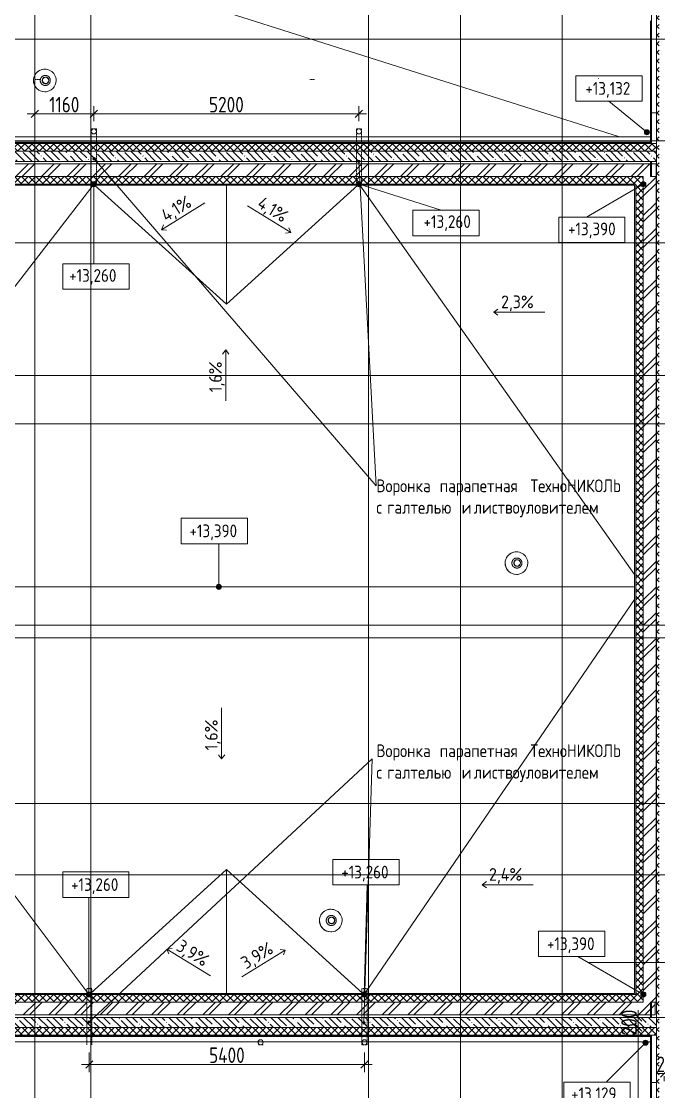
# Model space of a CAD drawing. Header units: millimetres. Extents: x -68946 to 690821, y -552984 to 293768.
# Drawn here: x 147555 to 160057, y -517112 to -496109 of the extents above; entities that cross this region are included whole.
import ezdxf

# ---------------------------------------------------------------- set-up
doc = ezdxf.new("R2010")
doc.units = ezdxf.units.MM
doc.linetypes.add('200_ШТРИХ_ш1п0_6_', pattern=[8, 5, -3])
doc.linetypes.add('ADSK_Линия сетки', pattern=[2500, 2000, -250, 0, -250])
doc.layers.get('Defpoints').update_dxf_attribs({"color": 250})
for name, color, linetype, lineweight in [('Аннотация', 250, 'Continuous', 20), ('Крыша', 7, 'Continuous', 5), ('Линии', 7, 'Continuous', 5), ('Марки', 7, 'Continuous', 9), ('Оборудование', 7, 'Continuous', 9), ('Ограждение', 7, 'Continuous', 5), ('Оси', 250, 'Continuous', 9), ('Отметки', 7, 'Continuous', 9), ('Перекрытие', 7, 'Continuous', 9), ('Размеры', 7, 'Continuous', 9), ('Стены внутренние', 7, 'Continuous', 9), ('Стены наружные', 7, 'Continuous', 9), ('Стены отделка', 7, 'Continuous', 13), ('Стены перегородки', 7, 'Continuous', 13), ('Стены штриховка', 250, 'Continuous', 9)]:
    doc.layers.add(name, color=color, linetype=linetype, lineweight=lineweight)
doc.styles.add('GOST Common_1', font='', dxfattribs={"width": 0.9, "height": 250})
doc.styles.add('GOST Common_2', font='', dxfattribs={"width": 0.8, "height": 350})
doc.styles.add('ISOCPEUR_1', font='isocpeur.ttf', dxfattribs={"width": 0.9, "height": 250})
doc.styles.add('А3', font='ГОСТ тип А.ttf')
doc.styles.get('GOST Common_1').set_extended_font_data('GOST Common')
doc.styles.get('GOST Common_2').set_extended_font_data('GOST Common')
doc.dimstyles.new('ADSK_Основной_2_мм_1', dxfattribs={"dimscale": 304.8, "dimtxt": 201.142999, "dimasz": 0.463911, "dimexe": 0.492126, "dimexo": 0.492126, "dimgap": 0.098425, "dimtad": 1, "dimdec": 0, "dimdsep": 46, "dimtxsty": 'GOST Common_2', "dimblk1": 'OBLIQUE', "dimblk2": 'OBLIQUE', "dimsah": 1, "dimcen": 0.09, "dimdle": 0.492126, "dimazin": 0, "dimtfac": 1, "dimtdec": 4, "dimtix": 1, "dimtmove": 0, "dimatfit": 3, "dimfxl": 1, "dimtvp": 1, "dimtolj": 1, "dimtzin": 0, "dimlwd": 9, "dimlwe": 9, "dimarcsym": 2})
pattern_1 = [(45, (23667.23, -543980.64), (-70.71068, 70.71068), []), (135, (23667.23, -543980.64), (-70.71068, -70.71068), [])]
pattern_2 = [(135, (23667.23, -543980.64), (-142.56192, -142.56192), []), (135, (23809.8, -543980.64), (-142.56192, -142.56192), [252.016, -50.403, 3.353, -47.05])]
pattern_3 = [(45, (23667.23, -543980.64), (-251.4472, 251.4472), []), (45, (23667.23, -543599.64), (-251.4472, 251.4472), [])]

# ---------------------------------------------------------------- blocks, each defined once
blk = doc.blocks.new('TN_Аэратор кровельный ТехноНИКОЛЬ - Аэратор кровельный ТехноНИКОЛЬ 160х460мм-36023644-АР3_Кладочный план кровли _17_930 С2-3')
at = {"layer": 'Оборудование'}
for p, q in [((74130, 40915), (74130, 40915)), ((74175, 40763), (74175, 40763)), ((74200, 40636), (74200, 40636)), ((74216, 40478), (74217, 40478))]:
    blk.add_line(p, q, dxfattribs=at)
at = {"layer": 'Оборудование', "flags": 128}
for points in [[(74281, 40698), (74281, 40702), (74281, 40706), (74281, 40710), (74280, 40714), (74279, 40718), (74279, 40722), (74278, 40726), (74276, 40729), (74275, 40733), (74274, 40737), (74272, 40740), (74270, 40744), (74268, 40747), (74266, 40751), (74264, 40754), (74262, 40757), (74259, 40760), (74257, 40764), (74254, 40766), (74251, 40769), (74249, 40772), (74246, 40775), (74242, 40777), (74239, 40779), (74236, 40781), (74233, 40784), (74229, 40785), (74226, 40787), (74222, 40789), (74218, 40790), (74215, 40792), (74211, 40793), (74207, 40794), (74203, 40795), (74199, 40796), (74196, 40796), (74192, 40797), (74188, 40797), (74184, 40797), (74180, 40797), (74176, 40797), (74172, 40797), (74168, 40796), (74164, 40795), (74160, 40795), (74156, 40794), (74153, 40792), (74149, 40791), (74145, 40790), (74142, 40788), (74138, 40786), (74135, 40785), (74131, 40783), (74128, 40781), (74125, 40778), (74121, 40776), (74118, 40773), (74115, 40771), (74113, 40768), (74110, 40765), (74107, 40762), (74105, 40759), (74102, 40756), (74100, 40753), (74098, 40749), (74096, 40746), (74094, 40742), (74093, 40739), (74091, 40735), (74090, 40732), (74088, 40728), (74087, 40724), (74086, 40720), (74086, 40716), (74085, 40712), (74084, 40708), (74084, 40705), (74084, 40701), (74084, 40698)], [(74084, 40698), (74084, 40695), (74084, 40691), (74085, 40687), (74085, 40683), (74086, 40679), (74087, 40675), (74088, 40671), (74089, 40667), (74090, 40664), (74092, 40660), (74093, 40656), (74095, 40653), (74097, 40649), (74099, 40646), (74101, 40643), (74104, 40640), (74106, 40636), (74108, 40633), (74111, 40630), (74114, 40628), (74117, 40625), (74120, 40622), (74123, 40620), (74126, 40618), (74129, 40615), (74133, 40613), (74136, 40611), (74140, 40610), (74143, 40608), (74147, 40606), (74151, 40605), (74154, 40604), (74158, 40603), (74162, 40602), (74166, 40601), (74170, 40601), (74174, 40600), (74178, 40600), (74182, 40600), (74186, 40600), (74189, 40600), (74193, 40600), (74197, 40601), (74201, 40601), (74205, 40602), (74209, 40603), (74213, 40604), (74216, 40606), (74220, 40607), (74224, 40609), (74227, 40610), (74231, 40612), (74234, 40614), (74238, 40616), (74241, 40619), (74244, 40621), (74247, 40624), (74250, 40626), (74253, 40629), (74255, 40632), (74258, 40635), (74261, 40638), (74263, 40641), (74265, 40644), (74267, 40648), (74269, 40651), (74271, 40654), (74273, 40658), (74274, 40662), (74276, 40665), (74277, 40669), (74278, 40673), (74279, 40677), (74280, 40681), (74280, 40684), (74281, 40688), (74281, 40692), (74281, 40696), (74281, 40698)]]:
    blk.add_lwpolyline(points, dxfattribs=at)
at = {"layer": 'Оборудование'}
for centre, major_axis, start_param, end_param in [((74173, 40697), (-43, 218), 4.516907, 7.6585), ((74173, 40697), (-43, 218), 0.253317, 1.375315), ((74187, 40699), (-12.6, 63.8), 6.087704, 7.6585), ((74188, 40699), (-12.6, 63.8), 4.516907, 7.6585), ((74173, 40697), (-43, 218), 6.087704, 6.312103), ((74188, 40699), (-12, 60.8), 4.516907, 7.6585), ((74187, 40699), (-12, 60.8), 4.516907, 5.933399), ((74173, 40697), (-43, 218), 1.375315, 4.516907), ((74173, 40697), (-43, 218), 1.375315, 2.721712), ((74187, 40699), (-12.6, 63.8), 1.375315, 3.33881), ((74188, 40699), (-12.6, 63.8), 1.375315, 4.516907), ((74188, 40699), (-12, 60.8), 1.375315, 4.516907), ((74187, 40699), (-12, 60.8), 3.172849, 4.516907), ((74173, 40697), (-43, 218), 2.946111, 3.170511)]:
    blk.add_ellipse(centre, major_axis=major_axis, ratio=0.999485, start_param=start_param, end_param=end_param, dxfattribs=at)
blk = doc.blocks.new('Ограждение - Ограждение-38231326-АР3_Кладочный план кровли _17_930 С2-3')
at = {"layer": 'Ограждение'}
for p, q in [((114228, 10403), (114228, 27197)), ((114328, 27097), (114328, 10503)), ((114328, 10503), (114228, 10403)), ((114328, 10503), (136230, 10503)), ((136230, 10403), (114228, 10403))]:
    blk.add_line(p, q, dxfattribs=at)
blk = doc.blocks.new('TN_Аэратор кровельный ТехноНИКОЛЬ - Аэратор кровельный ТехноНИКОЛЬ 160х460мм-V71-АР3_Кладочный план кровли _17_930 С2-3')
at = {"layer": 'Оборудование'}
for p, q in [((129914, 30443), (129914, 30443)), ((129959, 30292), (129959, 30292)), ((129984, 30164), (129985, 30164)), ((130001, 30007), (130001, 30007))]:
    blk.add_line(p, q, dxfattribs=at)
at = {"layer": 'Оборудование', "flags": 128}
for points in [[(130066, 30227), (130065, 30231), (130065, 30235), (130065, 30239), (130064, 30243), (130064, 30247), (130063, 30250), (130062, 30254), (130061, 30258), (130059, 30262), (130058, 30265), (130056, 30269), (130054, 30273), (130053, 30276), (130050, 30279), (130048, 30283), (130046, 30286), (130044, 30289), (130041, 30292), (130038, 30295), (130036, 30298), (130033, 30301), (130030, 30303), (130027, 30306), (130023, 30308), (130020, 30310), (130017, 30312), (130013, 30314), (130010, 30316), (130006, 30318), (130003, 30319), (129999, 30320), (129995, 30322), (129991, 30323), (129988, 30324), (129984, 30324), (129980, 30325), (129976, 30325), (129972, 30326), (129968, 30326), (129964, 30326), (129960, 30326), (129956, 30325), (129952, 30325), (129948, 30324), (129944, 30323), (129941, 30322), (129937, 30321), (129933, 30320), (129929, 30318), (129926, 30317), (129922, 30315), (129919, 30313), (129915, 30311), (129912, 30309), (129909, 30307), (129906, 30304), (129903, 30302), (129900, 30299), (129897, 30297), (129894, 30294), (129891, 30291), (129889, 30288), (129887, 30285), (129884, 30281), (129882, 30278), (129880, 30275), (129879, 30271), (129877, 30267), (129875, 30264), (129874, 30260), (129873, 30256), (129872, 30253), (129871, 30249), (129870, 30245), (129869, 30241), (129869, 30237), (129868, 30233), (129868, 30229), (129868, 30227)], [(129868, 30227), (129868, 30223), (129869, 30219), (129869, 30215), (129869, 30211), (129870, 30207), (129871, 30204), (129872, 30200), (129873, 30196), (129875, 30192), (129876, 30189), (129878, 30185), (129879, 30181), (129881, 30178), (129883, 30175), (129885, 30171), (129888, 30168), (129890, 30165), (129893, 30162), (129895, 30159), (129898, 30156), (129901, 30154), (129904, 30151), (129907, 30149), (129910, 30146), (129914, 30144), (129917, 30142), (129920, 30140), (129924, 30138), (129927, 30137), (129931, 30135), (129935, 30134), (129939, 30132), (129942, 30131), (129946, 30131), (129950, 30130), (129954, 30129), (129958, 30129), (129962, 30128), (129966, 30128), (129970, 30128), (129974, 30129), (129978, 30129), (129982, 30129), (129985, 30130), (129989, 30131), (129993, 30132), (129997, 30133), (130001, 30134), (130004, 30136), (130008, 30137), (130011, 30139), (130015, 30141), (130018, 30143), (130022, 30145), (130025, 30147), (130028, 30150), (130031, 30152), (130034, 30155), (130037, 30157), (130040, 30160), (130042, 30163), (130045, 30166), (130047, 30170), (130049, 30173), (130051, 30176), (130053, 30180), (130055, 30183), (130057, 30187), (130058, 30190), (130060, 30194), (130061, 30198), (130062, 30201), (130063, 30205), (130064, 30209), (130065, 30213), (130065, 30217), (130065, 30221), (130066, 30225), (130066, 30227)]]:
    blk.add_lwpolyline(points, dxfattribs=at)
at = {"layer": 'Оборудование'}
for centre, major_axis, start_param, end_param in [((129958, 30225), (-43, 218), 4.516907, 7.6585), ((129957, 30225), (-43, 218), 0.253317, 1.375315), ((129972, 30228), (-12.6, 63.8), 4.516907, 7.6585), ((129972, 30228), (-12.6, 63.8), 0.197218, 1.375315), ((129957, 30225), (-43, 218), 6.087704, 6.312103), ((129972, 30228), (-12, 60.8), 4.516907, 7.6585), ((129972, 30228), (-12.6, 63.8), 6.087704, 6.469114), ((129972, 30228), (-12, 60.8), 4.516907, 5.933399), ((129958, 30225), (-43, 218), 1.375315, 4.516907), ((129957, 30225), (-43, 218), 1.375315, 2.721712), ((129972, 30228), (-12.6, 63.8), 1.375315, 4.516907), ((129972, 30228), (-12.6, 63.8), 1.375315, 3.33881), ((129972, 30228), (-12, 60.8), 1.375315, 4.516907), ((129972, 30228), (-12, 60.8), 3.172849, 4.516907), ((129957, 30225), (-43, 218), 2.946111, 3.170511)]:
    blk.add_ellipse(centre, major_axis=major_axis, ratio=0.999485, start_param=start_param, end_param=end_param, dxfattribs=at)
blk = doc.blocks.new('Ограждение - Ограждение-38592901-АР3_Кладочный план кровли _17_930 С2-3')
at = {"layer": 'Ограждение'}
for p, q in [((118422, 45603), (136230, 45603)), ((136230, 45503), (118522, 45503)), ((118522, 27947), (136230, 27947)), ((136230, 27847), (118422, 27847))]:
    blk.add_line(p, q, dxfattribs=at)
blk = doc.blocks.new('Высотные отметки - Рамка-32693647-АР3_Кладочный план кровли _17_930 С2-3')
at = {"layer": 'Аннотация'}
for p, q in [((-6.5, 0), (-6.5, 5)), ((-6.5, 5), (6.5, 5)), ((6.5, 5), (6.5, 0)), ((6.5, 0), (-6.5, 0))]:
    blk.add_line(p, q, dxfattribs=at)
blk = doc.blocks.new('ADSK_Марка_Крыша - Экземпляр_ADSK_Позиция-39143557-АР3_Кладочный план кровли _17_930 С2-3')
at = {"layer": 'Марки'}
blk.add_line((-2.5, 0), (2.5, 0), dxfattribs=at)
blk = doc.blocks.new('_Oblique')
at = {"color": 0, "linetype": 'ByBlock', "lineweight": -2}
blk.add_line((-0.5, -0.5), (0.5, 0.5), dxfattribs=at)
blk = doc.blocks.new('*D6281')
at = {"layer": 'Defpoints', "color": 0, "lineweight": 30, "transparency": 16777216}
for p in [(159759, -515656), (159659, -515856), (159759, -515856)]:
    blk.add_point(p, dxfattribs=at)
at = {"layer": 'Размеры', "color": 0, "lineweight": 9, "transparency": 16777216}
for p, q in [((159659, -515656), (159659, -515514)), ((159609, -515656), (159509, -515656)), ((159659, -515656), (159659, -515856)), ((159609, -515856), (159509, -515856)), ((159659, -515856), (159659, -515997))]:
    blk.add_line(p, q, dxfattribs=at)
at = {"layer": 'Размеры', "color": 0, "lineweight": 9, "transparency": 16777216, "xscale": 141.4, "yscale": 141.4, "zscale": 141.4}
for p, rotation in [((159659, -515656), 270), ((159659, -515856), 90)]:
    blk.add_blockref('_Oblique', p, dxfattribs=dict(at, rotation=rotation))
at = {"layer": 'Размеры', "color": 0, "transparency": 16777216, "insert": (159477, -515756), "char_height": 304.8, "width": 454.11, "attachment_point": 5, "rotation": 90, "style": 'А3'}
blk.add_mtext('\\A1;200', dxfattribs=at)
blk = doc.blocks.new('*D6282')
at = {"layer": 'Defpoints', "color": 0, "lineweight": 30, "transparency": 16777216}
for p in [(159759, -515856), (159001, -521186), (159659, -521186)]:
    blk.add_point(p, dxfattribs=at)
at = {"layer": 'Размеры', "color": 0, "lineweight": 9, "transparency": 16777216}
for p, q in [((159659, -515706), (159659, -521336)), ((159609, -515856), (159509, -515856)), ((159151, -521186), (159809, -521186))]:
    blk.add_line(p, q, dxfattribs=at)
at = {"layer": 'Размеры', "color": 0, "lineweight": 9, "transparency": 16777216, "xscale": 141.4, "yscale": 141.4, "zscale": 141.4}
for p, rotation in [((159659, -515856), 90), ((159659, -521186), 270)]:
    blk.add_blockref('_Oblique', p, dxfattribs=dict(at, rotation=rotation))
at = {"layer": 'Размеры', "color": 0, "transparency": 16777216, "insert": (159477, -518521), "char_height": 304.8, "width": 605.47, "attachment_point": 5, "rotation": 90, "style": 'А3'}
blk.add_mtext('\\A1;5330', dxfattribs=at)
blk = doc.blocks.new('*D6368')
at = {"layer": 'Defpoints', "color": 0, "lineweight": 30, "transparency": 16777216}
for p in [(160167, -516659), (160367, -516659), (160367, -516759)]:
    blk.add_point(p, dxfattribs=at)
at = {"layer": 'Размеры', "color": 0, "lineweight": 9, "transparency": 16777216}
for p, q in [((160167, -516759), (160026, -516759)), ((160167, -516759), (160367, -516759)), ((160167, -516809), (160167, -516909)), ((160367, -516759), (160509, -516759)), ((160367, -516809), (160367, -516909))]:
    blk.add_line(p, q, dxfattribs=at)
at = {"layer": 'Размеры', "color": 0, "lineweight": 9, "transparency": 16777216, "xscale": 141.4, "yscale": 141.4, "zscale": 141.4}
blk.add_blockref('_Oblique', (160167, -516759), dxfattribs=at)
at = {"layer": 'Размеры', "color": 0, "lineweight": 9, "transparency": 16777216, "xscale": 141.4, "yscale": 141.4, "zscale": 141.4, "rotation": 180}
blk.add_blockref('_Oblique', (160367, -516759), dxfattribs=at)
at = {"layer": 'Размеры', "color": 0, "transparency": 16777216, "insert": (160267, -516577), "char_height": 304.8, "width": 454.11, "attachment_point": 5, "style": 'А3'}
blk.add_mtext('\\A1;200', dxfattribs=at)
blk = doc.blocks.new('*D6199')
at = {"layer": 'Defpoints', "color": 0, "lineweight": 30, "transparency": 16777216}
for p in [(148887, -516194), (154287, -516194), (154287, -516580)]:
    blk.add_point(p, dxfattribs=at)
at = {"layer": 'Размеры', "color": 0, "lineweight": 9, "transparency": 16777216}
for p, q in [((148887, -516344), (148887, -516730)), ((154287, -516344), (154287, -516730)), ((148737, -516580), (154437, -516580))]:
    blk.add_line(p, q, dxfattribs=at)
at = {"layer": 'Размеры', "color": 0, "lineweight": 9, "transparency": 16777216, "xscale": 141.4, "yscale": 141.4, "zscale": 141.4, "rotation": 180}
blk.add_blockref('_Oblique', (148887, -516580), dxfattribs=at)
at = {"layer": 'Размеры', "color": 0, "lineweight": 9, "transparency": 16777216, "xscale": 141.4, "yscale": 141.4, "zscale": 141.4}
blk.add_blockref('_Oblique', (154287, -516580), dxfattribs=at)
at = {"layer": 'Размеры', "color": 0, "transparency": 16777216, "insert": (151587, -516398), "char_height": 304.8, "width": 625.93, "attachment_point": 5, "style": 'А3'}
blk.add_mtext('\\A1;5400', dxfattribs=at)
blk = doc.blocks.new('*D6200')
at = {"layer": 'Defpoints', "color": 0, "lineweight": 30, "transparency": 16777216}
for p in [(147817, -497824), (148977, -497924), (148977, -498218)]:
    blk.add_point(p, dxfattribs=at)
at = {"layer": 'Размеры', "color": 0, "lineweight": 9, "transparency": 16777216}
for p, q in [((147667, -497924), (149127, -497924)), ((147817, -497974), (147817, -498074)), ((148977, -498068), (148977, -497774))]:
    blk.add_line(p, q, dxfattribs=at)
at = {"layer": 'Размеры', "color": 0, "lineweight": 9, "transparency": 16777216, "xscale": 141.4, "yscale": 141.4, "zscale": 141.4, "rotation": 180}
blk.add_blockref('_Oblique', (147817, -497924), dxfattribs=at)
at = {"layer": 'Размеры', "color": 0, "lineweight": 9, "transparency": 16777216, "xscale": 141.4, "yscale": 141.4, "zscale": 141.4}
blk.add_blockref('_Oblique', (148977, -497924), dxfattribs=at)
at = {"layer": 'Размеры', "color": 0, "transparency": 16777216, "insert": (148397, -497742), "char_height": 304.8, "width": 515.47, "attachment_point": 5, "style": 'А3'}
blk.add_mtext('\\A1;1160', dxfattribs=at)
blk = doc.blocks.new('*D6201')
at = {"layer": 'Defpoints', "color": 0, "lineweight": 30, "transparency": 16777216}
for p in [(154177, -497924), (148977, -498218), (154177, -498218)]:
    blk.add_point(p, dxfattribs=at)
at = {"layer": 'Размеры', "color": 0, "lineweight": 9, "transparency": 16777216}
for p, q in [((148827, -497924), (154327, -497924)), ((148977, -498068), (148977, -497774)), ((154177, -498068), (154177, -497774))]:
    blk.add_line(p, q, dxfattribs=at)
at = {"layer": 'Размеры', "color": 0, "lineweight": 9, "transparency": 16777216, "xscale": 141.4, "yscale": 141.4, "zscale": 141.4, "rotation": 180}
blk.add_blockref('_Oblique', (148977, -497924), dxfattribs=at)
at = {"layer": 'Размеры', "color": 0, "lineweight": 9, "transparency": 16777216, "xscale": 141.4, "yscale": 141.4, "zscale": 141.4}
blk.add_blockref('_Oblique', (154177, -497924), dxfattribs=at)
at = {"layer": 'Размеры', "color": 0, "transparency": 16777216, "insert": (151577, -497742), "char_height": 304.8, "width": 605.47, "attachment_point": 5, "style": 'А3'}
blk.add_mtext('\\A1;5200', dxfattribs=at)

msp = doc.modelspace()

# ---------------------------------------------------------------- hatches: boundary and pattern name
at = {"layer": 'Аннотация', "true_color": 0xa2a2a2}
h = msp.add_hatch(color=253, dxfattribs=at)
edge = h.paths.add_edge_path()
edge.add_arc((148981.6564, -498807.3676), 25, 0, 360)
h = msp.add_hatch(color=253, dxfattribs=at)
edge = h.paths.add_edge_path()
edge.add_arc((154177.4349, -498855.5805), 25, 0, 360)
h = msp.add_hatch(color=253, dxfattribs=at)
edge = h.paths.add_edge_path()
edge.add_arc((148881.1816, -515746.7902), 25, 0, 360)
h = msp.add_hatch(color=253, dxfattribs=at)
edge = h.paths.add_edge_path()
edge.add_arc((154276.7451, -515761.9414), 25, 0, 360)
at = {"layer": 'Отметки'}
h = msp.add_hatch(color=256, dxfattribs=at)
edge = h.paths.add_edge_path()
edge.add_arc((159827.7938, -498285.6195), 50, 0, 360)
h = msp.add_hatch(color=256, dxfattribs=at)
edge = h.paths.add_edge_path()
edge.add_arc((148977.9007, -499305.641), 50, 0, 360)
h = msp.add_hatch(color=256, dxfattribs=at)
edge = h.paths.add_edge_path()
edge.add_arc((154180.0391, -499305.641), 50, 0, 360)
h = msp.add_hatch(color=256, dxfattribs=at)
edge = h.paths.add_edge_path()
edge.add_arc((159757.2079, -499305.641), 50, 0, 360)
h = msp.add_hatch(color=256, dxfattribs=at)
edge = h.paths.add_edge_path()
edge.add_arc((151426.1506, -507205.641), 50, 0, 360)
h = msp.add_hatch(color=256, dxfattribs=at)
edge = h.paths.add_edge_path()
edge.add_arc((148878.7005, -515205.64), 50, 0, 360)
h = msp.add_hatch(color=256, dxfattribs=at)
edge = h.paths.add_edge_path()
edge.add_arc((154279.2393, -515205.64), 50, 0, 360)
h = msp.add_hatch(color=256, dxfattribs=at)
edge = h.paths.add_edge_path()
edge.add_arc((159757.2079, -515205.64), 50, 0, 360)
h = msp.add_hatch(color=256, dxfattribs=at)
edge = h.paths.add_edge_path()
edge.add_arc((159799.2086, -516153.4515), 50, 0, 360)
at = {"layer": 'Стены внутренние', "lineweight": 5}
h = msp.add_hatch(dxfattribs=at)
h.set_pattern_fill('FP_1', color=256, style=0, pattern_type=2)
h.set_pattern_definition(pattern_2)
h.paths.add_polyline_path([(159917.2079, -498855.641), (160017.2079, -498855.641), (160017.2079, -498655.641), (142567.2298, -498655.641), (142567.2298, -498855.641), (159897.2079, -498855.641)])
h = msp.add_hatch(dxfattribs=at)
h.set_pattern_fill('FP_43', color=256, style=0, pattern_type=2)
h.set_pattern_definition(pattern_3)
h.paths.add_polyline_path([(160007.2079, -499155.641), (160007.2079, -498905.641), (142617.2298, -498905.641), (142617.2298, -499155.641), (159897.2079, -499155.641)])
h = msp.add_hatch(dxfattribs=at)
h.set_pattern_fill('FP_43', color=256, style=0, pattern_type=2)
h.set_pattern_definition(pattern_3)
h.paths.add_polyline_path([(160007.2079, -515355.64), (160007.2079, -499155.641), (159757.2079, -499155.641), (159757.2079, -515355.64), (159987.2079, -515355.64)])
h = msp.add_hatch(dxfattribs=at)
h.set_pattern_fill('FP_43', color=256, style=0, pattern_type=2)
h.set_pattern_definition(pattern_3)
h.paths.add_polyline_path([(159374.2441, -515605.64), (159987.2079, -515605.64), (159987.2079, -515355.64), (142867.2298, -515355.64), (142867.2298, -515605.64), (156538.7591, -515605.64)])
h = msp.add_hatch(dxfattribs=at)
h.set_pattern_fill('FP_1', color=256, style=0, pattern_type=2)
h.set_pattern_definition(pattern_2)
h.paths.add_polyline_path([(160016.0847, -515855.641), (160017.2079, -515855.641), (160016.415, -515655.641), (142567.2298, -515655.641), (142567.2298, -515855.641), (159897.2079, -515855.641)])
at = {"layer": 'Стены наружные', "lineweight": 5}
h = msp.add_hatch(dxfattribs=at)
h.set_pattern_fill('FP_34', color=256, style=0, pattern_type=2)
h.set_pattern_definition([(135, (23667.23, -543980.64), (-84.85281, -84.85281), []), (225, (23667.23, -543980.64), (84.85281, -84.85281), [])])
h.paths.add_polyline_path([(160067.2079, -544255.6404), (160067.2079, -520429.6404), (160017.2079, -520429.6404), (160017.2079, -544255.6404)])
h.paths.add_polyline_path([(160067.2079, -520366.6404), (160067.2079, -519804.6404), (160031.2901, -519804.6404), (160031.2901, -520366.6404)])
h.paths.add_polyline_path([(160067.2079, -519741.6404), (160067.2079, -484855.6404), (160017.2079, -484855.6404), (160017.7308, -489976.6404), (160031.2308, -489976.6404), (160030.9242, -490644.6404), (160017.2079, -490644.6404), (160017.2079, -519741.6404), (160025.0858, -519741.6404)])
h = msp.add_hatch(dxfattribs=at)
h.set_pattern_fill('FP_33', color=256, style=0, pattern_type=2)
h.set_pattern_definition(pattern_1)
h.paths.add_polyline_path([(159897.2079, -498655.6404), (160017.2079, -498655.6404), (160017.2079, -498505.6404), (142217.5645, -498505.6404), (142217.5645, -498655.6404), (159374.2441, -498655.6404)])
h = msp.add_hatch(dxfattribs=at)
h.set_pattern_fill('FP_33', color=256, style=0, pattern_type=2)
h.set_pattern_definition(pattern_1)
h.paths.add_polyline_path([(159374.2441, -499305.641), (159757.2079, -499305.641), (159757.2079, -499155.641), (142867.2298, -499155.641), (142867.2298, -499305.641), (148032.3042, -499305.641)])
h = msp.add_hatch(dxfattribs=at)
h.set_pattern_fill('FP_33', color=256, style=0, pattern_type=2)
h.set_pattern_definition(pattern_1)
h.paths.add_polyline_path([(159757.2079, -515205.64), (159757.2079, -499305.641), (159607.2079, -499305.641), (159607.2079, -515205.64)])
h = msp.add_hatch(dxfattribs=at)
h.set_pattern_fill('FP_33', color=256, style=0, pattern_type=2)
h.set_pattern_definition(pattern_1)
h.paths.add_polyline_path([(159374.2441, -515355.64), (159757.2079, -515355.64), (159757.2079, -515205.64), (143017.2298, -515205.64), (143017.2298, -515355.64), (156538.7591, -515355.64)])
h = msp.add_hatch(dxfattribs=at)
h.set_pattern_fill('FP_33', color=256, style=0, pattern_type=2)
h.set_pattern_definition(pattern_1)
h.paths.add_polyline_path([(159374.2441, -516005.641), (160017.2079, -516005.641), (160016.0847, -515855.641), (142367.5645, -515855.641), (142367.5645, -516005.641), (156538.7591, -516005.641)])

# ---------------------------------------------------------------- linework, layer by layer
at = {"layer": 'Аннотация', "color": 253, "true_color": 0xa2a2a2}
for p, q in [((148981.6564, -498807.3676), (154518.4713, -505223.0337)), ((154177.4349, -498855.5805), (154518.4713, -505223.0337)), ((148881.1816, -515746.7902), (154435.7895, -510581.3112)), ((154276.7451, -515761.9414), (154435.7895, -510581.3112))]:
    msp.add_line(p, q, dxfattribs=at)
for centre in [(148981.6564, -498807.3676), (154177.4349, -498855.5805), (148881.1816, -515746.7902), (154276.7451, -515761.9414)]:
    msp.add_circle(centre, 25, dxfattribs=at)
at = {"layer": 'Крыша'}
for p, q in [((159292.1384, -498377.6404), (147688.954, -494691.5247)), ((159632.1016, -498485.6404), (159606.9192, -498477.6404)), ((144292.9275, -505362.4699), (148962.4306, -499325.641)), ((151578.9699, -501655.641), (148989.9532, -499325.641)), ((151578.9699, -501655.641), (151578.9699, -499325.641)), ((154157.9024, -499325.641), (151578.9699, -501655.641)), ((159587.2079, -506964.8378), (154194.1585, -499325.641)), ((145956.9379, -507205.641), (159587.2079, -507205.641)), ((159587.2079, -507453.9082), (154292.9342, -515185.64)), ((148863.6718, -515185.64), (145948.9379, -511306.7441)), ((148910.4919, -515185.64), (151578.9699, -512755.641)), ((151578.9699, -512755.641), (154252.407, -515185.64)), ((151578.9699, -515185.64), (151578.9699, -512755.641))]:
    msp.add_line(p, q, dxfattribs=at)
at = {"layer": 'Линии', "linetype": '200_ШТРИХ_ш1п0_6_', "lineweight": 9}
for p, q in [((147814.9507, -497249.641), (147914.9507, -497249.641)), ((153214.7157, -497249.641), (153314.7157, -497249.641)), ((148926.9007, -499325.641), (148926.9007, -498217.641)), ((148926.9007, -498217.641), (149026.9007, -498217.641)), ((149026.9007, -498217.641), (149026.9007, -499325.641)), ((154127.0391, -499325.641), (154127.0391, -498217.641)), ((154127.0391, -498217.641), (154227.0391, -498217.641)), ((154227.0391, -498217.641), (154227.0391, -499325.641)), ((149026.9007, -499325.641), (148926.9007, -499325.641)), ((154227.0391, -499325.641), (154127.0391, -499325.641)), ((148837.4743, -515085.641), (148837.4743, -516193.641)), ((148937.4743, -515085.641), (148837.4743, -515085.641)), ((148937.4743, -516193.641), (148937.4743, -515085.641)), ((154237.2393, -515085.641), (154237.2393, -516193.641)), ((154337.2393, -515085.641), (154237.2393, -515085.641)), ((154337.2393, -516193.641), (154337.2393, -515085.641)), ((152197.2393, -516193.641), (152297.2393, -516193.641)), ((154237.2393, -516193.641), (154337.2393, -516193.641))]:
    msp.add_line(p, q, dxfattribs=at)
at = {"layer": 'Линии', "lineweight": 9}
for centre in [(148976.9007, -498267.641), (154177.0391, -498267.641), (152247.2393, -516143.641), (154287.2393, -516143.641)]:
    msp.add_circle(centre, 50, dxfattribs=at)
at = {"layer": 'Марки'}
msp.add_line((160537.2308, -514580.6404), (159167.2308, -514580.6404), dxfattribs=at)
at = {"layer": 'Оси', "linetype": 'ADSK_Линия сетки', "ltscale": 100}
for p, q in [((147817.2303, -547719.4803), (147817.2303, -482778.6358)), ((148917.2308, -547719.4803), (148917.2308, -482778.6358)), ((154367.2308, -547719.4803), (154367.2308, -482778.6358)), ((156167.2308, -547719.4803), (156167.2308, -482778.6358)), ((158167.231, -547719.4809), (158167.231, -482778.6358)), ((180488.1093, -496455.5807), (117702.2936, -496455.5807)), ((88763.207, -498455.6404), (180488.1093, -498455.6404)), ((88763.207, -500455.6404), (180488.1093, -500455.6404)), ((180488.1093, -503055.5205), (122987.2298, -503055.5205)), ((88763.207, -504005.6404), (180488.1093, -504005.6404)), ((179694.6279, -507955.4895), (122987.2298, -507955.4895)), ((88763.207, -508205.64), (180488.1093, -508205.64)), ((88763.207, -511455.64), (180488.1093, -511455.64)), ((180488.1093, -512855.5211), (122987.2298, -512855.5211)), ((88763.207, -515655.64), (180488.1093, -515655.64))]:
    msp.add_line(p, q, dxfattribs=at)
at = {"layer": 'Отметки'}
for p, q in [((158881.02, -497226.748), (158877.7968, -497226.748)), ((159827.7938, -498285.6195), (159083.3042, -497675.3481)), ((148977.9007, -499305.641), (148977.9007, -500865.6606)), ((154180.0391, -499305.641), (155791.3514, -499815.983)), ((159757.2079, -499305.641), (158640.7187, -499950.2463)), ((155791.3514, -499815.983), (155885.4755, -499815.983)), ((158640.7187, -499950.2463), (158747.024, -499950.2463)), ((148977.9007, -500865.6606), (149019.1513, -500865.6606)), ((151426.1506, -506359.4881), (151338.9801, -506359.4881)), ((151426.1506, -507205.641), (151426.1506, -506359.4881)), ((154279.2393, -515205.64), (154340.8977, -513055.24)), ((154340.8977, -513055.24), (154316.73, -513055.24)), ((148878.7005, -513301.2363), (149015.4747, -513301.2363)), ((148878.7005, -515205.64), (148878.7005, -513301.2363)), ((158469.3206, -514462.0779), (158352.2733, -514462.0779)), ((159757.2079, -515205.64), (158469.3206, -514462.0779)), ((159799.2086, -516153.4515), (159026.7596, -516925.9005)), ((159026.7596, -516925.9005), (158846.0559, -516925.9005))]:
    msp.add_line(p, q, dxfattribs=at)
for centre in [(159827.7938, -498285.6195), (148977.9007, -499305.641), (154180.0391, -499305.641), (159757.2079, -499305.641), (151426.1506, -507205.641), (148878.7005, -515205.64), (154279.2393, -515205.64), (159757.2079, -515205.64), (159799.2086, -516153.4515)]:
    msp.add_circle(centre, 50, dxfattribs=at)
at = {"layer": 'Перекрытие'}
msp.add_line((159897.2079, -515655.5809), (142567.2298, -515655.5809), dxfattribs=at)
at = {"layer": 'Размеры'}
for p, q in [((151154.5123, -499670.1657), (150304.4685, -500196.8778)), ((151988.8619, -499726.6196), (152839.8239, -500251.8468)), ((150304.4685, -500196.8778), (150340.1392, -500102.5599)), ((150304.4685, -500196.8778), (150404.8048, -500206.9217)), ((152839.8239, -500251.8468), (152739.5052, -500262.0659)), ((152839.8239, -500251.8468), (152803.9886, -500157.5913)), ((156822.5106, -501814.8307), (156902.5106, -501753.4446)), ((156822.5106, -501814.8307), (156902.5106, -501876.2169)), ((157822.5106, -501814.8307), (156822.5106, -501814.8307)), ((151564.8084, -502556.678), (151503.4223, -502636.678)), ((151564.8084, -502556.678), (151626.1946, -502636.678)), ((151564.8084, -503556.678), (151564.8084, -502556.678)), ((151482.2426, -509583.8459), (151482.2426, -510583.8459)), ((151482.2426, -510583.8459), (151420.8565, -510503.8459)), ((151482.2426, -510583.8459), (151543.6288, -510503.8459)), ((156598.015, -513051.6097), (156678.015, -512990.2236)), ((156598.015, -513051.6097), (156678.015, -513112.9959)), ((157598.015, -513051.6097), (156598.015, -513051.6097)), ((150411.3422, -514316.5084), (150511.6243, -514305.9362)), ((150411.3422, -514316.5084), (150447.5091, -514410.6372)), ((151264.1478, -514838.737), (150411.3422, -514316.5084)), ((151880.4877, -514858.5546), (152732.861, -514335.6208)), ((152732.861, -514335.6208), (152632.5702, -514325.1316)), ((152732.861, -514335.6208), (152696.772, -514429.7794))]:
    msp.add_line(p, q, dxfattribs=at)
at = {"layer": 'Стены наружные'}
for p, q in [((159897.2079, -497900.3086), (159897.2079, -496100.3086)), ((159897.2079, -518735.4736), (159897.2079, -516935.4736))]:
    msp.add_line(p, q, dxfattribs=at)
at = {"layer": 'Стены наружные', "lineweight": 13}
for p, q in [((159897.2079, -497900.3086), (160017.2079, -497900.3086)), ((159897.2079, -516935.4736), (160017.2079, -516935.4736))]:
    msp.add_line(p, q, dxfattribs=at)
at = {"layer": 'Стены отделка', "lineweight": 5}
for p, q in [((159897.2079, -498485.6404), (159897.2079, -497900.3086)), ((159897.2079, -499155.641), (159897.2079, -498855.641)), ((159897.2079, -515355.64), (159897.2079, -515655.641)), ((159897.2079, -516025.641), (159897.2079, -516935.4736))]:
    msp.add_line(p, q, dxfattribs=at)
at = {"layer": 'Стены перегородки'}
for p, q in [((160017.2079, -484855.6404), (160017.2079, -544305.6404)), ((159917.2079, -498485.6404), (142197.5645, -498485.6404)), ((159917.2079, -498485.6404), (159917.2079, -498505.6404)), ((159917.2079, -498505.6404), (160017.2079, -498505.6404)), ((160017.2079, -498655.641), (142367.2298, -498655.641)), ((142367.5645, -498655.6404), (160017.2079, -498655.6404)), ((142567.2298, -498855.641), (160017.2079, -498855.641)), ((160007.2079, -498905.641), (142617.2298, -498905.641)), ((160007.2079, -498905.641), (160007.2079, -499155.641)), ((142867.2298, -499155.641), (159757.2079, -499155.641)), ((159897.2079, -499155.641), (160007.2079, -499155.641)), ((160007.2079, -515355.64), (160007.2079, -499155.641)), ((159587.2079, -499325.641), (143037.2298, -499325.641)), ((159587.2079, -515185.64), (159587.2079, -499325.641)), ((159757.2079, -499469.8908), (159757.2079, -515041.3902)), ((143037.2298, -515185.64), (159587.2079, -515185.64)), ((159757.2079, -515355.64), (142867.2298, -515355.64)), ((159897.2079, -515355.64), (160007.2079, -515355.64)), ((159987.2079, -515605.64), (159987.2079, -515355.64)), ((142617.2298, -515605.64), (159987.2079, -515605.64)), ((160017.2079, -515655.641), (142567.2298, -515655.641)), ((159917.2079, -516025.641), (142197.5645, -516025.641)), ((142367.2298, -515855.641), (160017.2079, -515855.641)), ((159917.2079, -516005.641), (159917.2079, -516025.641)), ((159917.2079, -516005.641), (160017.2079, -516005.641))]:
    msp.add_line(p, q, dxfattribs=at)
at = {"layer": 'Стены штриховка'}
for p, q in [((159917.2079, -485775.641), (159917.2079, -498485.6404)), ((159917.2079, -498505.6404), (142217.5645, -498505.6404)), ((159917.2079, -498855.641), (159917.2079, -499155.641)), ((159757.2079, -499155.641), (159757.2079, -499469.8908)), ((159607.2079, -499305.641), (143017.2298, -499305.641)), ((159607.2079, -515205.64), (159607.2079, -499305.641)), ((159607.2079, -515205.64), (143017.2298, -515205.64)), ((159757.2079, -515041.3902), (159757.2079, -515355.64)), ((159917.2079, -515355.64), (159917.2079, -515655.641)), ((159917.2079, -516005.641), (142217.5645, -516005.641)), ((159917.2079, -516025.641), (159917.2079, -519741.6404))]:
    msp.add_line(p, q, dxfattribs=at)

# ---------------------------------------------------------------- block references
at = {"layer": 'Марки', "xscale": 99.99999999999993, "yscale": 99.99999999999993, "zscale": 99.99999999999993}
msp.add_blockref('ADSK_Марка_Крыша - Экземпляр_ADSK_Позиция-39143557-АР3_Кладочный план кровли _17_930 С2-3', (158917.2308, -514580.6404), dxfattribs=at)
at = {"layer": 'Оборудование'}
for name, p in [('TN_Аэратор кровельный ТехноНИКОЛЬ - Аэратор кровельный ТехноНИКОЛЬ 160х460мм-36023644-АР3_Кладочный план кровли _17_930 С2-3', (73841.4644, -537966.4059)), ('TN_Аэратор кровельный ТехноНИКОЛЬ - Аэратор кровельный ТехноНИКОЛЬ 160х460мм-V71-АР3_Кладочный план кровли _17_930 С2-3', (27310.1886, -536966.0272)), ('TN_Аэратор кровельный ТехноНИКОЛЬ - Аэратор кровельный ТехноНИКОЛЬ 160х460мм-V71-АР3_Кладочный план кровли _17_930 С2-3', (23667.2298, -543980.641))]:
    msp.add_blockref(name, p, dxfattribs=at)
at = {"layer": 'Ограждение'}
for name in ['Ограждение - Ограждение-38592901-АР3_Кладочный план кровли _17_930 С2-3', 'Ограждение - Ограждение-38231326-АР3_Кладочный план кровли _17_930 С2-3']:
    msp.add_blockref(name, (23667.2298, -543980.641), dxfattribs=at)
at = {"layer": 'Отметки', "xscale": 99.99999999999993, "yscale": 99.99999999999993, "zscale": 99.99999999999993}
for p in [(159083.3042, -497675.3481), (151338.9801, -506359.4881), (154316.73, -513055.24), (158352.2733, -514462.0779)]:
    msp.add_blockref('Высотные отметки - Рамка-32693647-АР3_Кладочный план кровли _17_930 С2-3', p, dxfattribs=at)
at = {"layer": 'Отметки', "xscale": 99.99999999999993, "yscale": 99.99999999999993, "zscale": 99.99999999999993, "rotation": 180}
for p in [(155885.4755, -499815.983), (158747.024, -499950.2463), (149019.1513, -500865.6606)]:
    msp.add_blockref('Высотные отметки - Рамка-32693647-АР3_Кладочный план кровли _17_930 С2-3', p, dxfattribs=at)
at = {"layer": 'Отметки', "extrusion": (0, 0, -1), "xscale": 99.99999999999993, "yscale": 99.99999999999993, "zscale": 99.99999999999993}
msp.add_blockref('Высотные отметки - Рамка-32693647-АР3_Кладочный план кровли _17_930 С2-3', (-149015.4747, -513301.2363), dxfattribs=at)
at = {"layer": 'Отметки', "extrusion": (0, 0, -1), "xscale": 99.99999999999993, "yscale": 99.99999999999993, "zscale": 99.99999999999993, "rotation": 180}
msp.add_blockref('Высотные отметки - Рамка-32693647-АР3_Кладочный план кровли _17_930 С2-3', (-158846.0559, -516925.9005), dxfattribs=at)

# ---------------------------------------------------------------- texts
at = {"layer": 'Аннотация', "color": 253, "true_color": 0xa2a2a2, "char_height": 250, "attachment_point": 1, "style": 'GOST Common_1'}
for s, insert, width in [('Воронка', (154518.4713, -505098.0337), 1414.17675), ('ТехноНИКОЛЬ', (157542.6588, -505098.0337), 2301.644813), ('парапетная', (155762.6745, -505098.0337), 2063.543625), ('\\fGOST Common|b0|i0|c204|p34|;\\W.9;с', (154518.4713, -505521.367), 165.949312), ('галтелью', (154732.7838, -505521.367), 1673.9235), ('\\fGOST Common|b0|i0|c204|p34|;\\W.9;и', (156191.2995, -505521.367), 194.810062), ('листвоуловителем', (156429.4245, -505521.367), 3210.758438), ('Воронка', (154518.4713, -510298.0337), 1414.17675), ('парапетная', (155762.6745, -510298.0337), 2063.543625), ('ТехноНИКОЛЬ', (157542.6588, -510298.0337), 2301.644813), ('\\fGOST Common|b0|i0|c204|p34|;\\W.9;с', (154518.4713, -510721.367), 165.949312), ('галтелью', (154732.7838, -510721.367), 1673.9235), ('листвоуловителем', (156429.4245, -510721.367), 3210.758438), ('\\fGOST Common|b0|i0|c204|p34|;\\W.9;и', (156191.2995, -510721.367), 194.810062)]:
    msp.add_mtext(s, dxfattribs=dict(at, insert=insert, width=width))
at = {"layer": 'Отметки', "char_height": 250, "attachment_point": 1, "line_spacing_factor": 1.022761, "style": 'GOST Common_1'}
for s, insert, width in [('+13,132', (158619.4289, -497298.6411), 1113.300668), ('+13,260', (155446.1233, -499913.2524), 1164.590943), ('+13,390', (158280.1366, -500056.951), 1164.590943), ('+13,260', (148492.6544, -500970.3206), 1164.590943), ('+13,390', (150853.7339, -505982.7811), 1164.590943), ('+13,260', (153831.4838, -512678.5329), 1164.590943), ('+13,260', (148530.2285, -512924.5292), 1164.590943), ('+13,390', (157867.0271, -514085.3708), 1164.590943), ('+13,129', (158341.1656, -517029.8508), 1113.300668)]:
    msp.add_mtext(s, dxfattribs=dict(at, insert=insert, width=width))
at = {"layer": 'Размеры', "char_height": 250, "attachment_point": 1, "line_spacing_factor": 1.149209, "style": 'ISOCPEUR_1'}
for s, insert, width, rotation in [('4,1%', (150265.3916, -499836.8591), 824.6182, 31.7835704), ('4,1%', (152293.5066, -499530.8338), 824.6182, 328.31645587), ('1,6%', (151238.1945, -503387.82), 794.740729, 90), ('1,6%', (151155.6287, -510414.9879), 794.740729, 90), ('3,9%', (150704.6793, -514113.1503), 854.495671, 328.51814321), ('3,9%', (151832.398, -514504.876), 854.495671, 31.52925475)]:
    msp.add_mtext(s, dxfattribs=dict(at, insert=insert, width=width, rotation=rotation))
for s, insert, width in [('2,3%', (156966.4707, -501488.2168), 854.495671), ('2,4%', (156729.5262, -512724.9958), 884.373142)]:
    msp.add_mtext(s, dxfattribs=dict(at, insert=insert, width=width))

# ---------------------------------------------------------------- dimensions: what is measured, and where the dimension line sits
at = {"layer": 'Размеры'}
for base, p1, p2, override, picture, middle in [((148976.9007, -497924.4388), (147817.2303, -497824.4539), (148976.9007, -498217.641), {"dimtxt": 1, "dimlfac": 1, "dimpost": '<>', "dimtxsty": 'А3', "dimfxl": 1224.512713}, '*D6200', (148397.0655, -497742.0388)), ((154177.0391, -497924.4388), (148976.9007, -498217.641), (154177.0391, -498217.641), {"dimtxt": 1, "dimlfac": 1, "dimpost": '<>', "dimtxsty": 'А3', "dimfxl": 5200.138449}, '*D6201', (151576.9699, -497742.0388)), ((154287.2393, -516580.1027), (148887.4743, -516193.641), (154287.2393, -516193.641), {"dimtxt": 1, "dimlfac": 1, "dimpost": '<>', "dimtxsty": 'А3', "dimfxl": 5399.764979}, '*D6199', (151587.3568, -516397.7027)), ((160367.2308, -516758.9169), (160167.2298, -516658.932), (160367.2308, -516658.932), {"dimtxt": 1, "dimlfac": 1, "dimpost": '<>', "dimtxsty": 'А3', "dimfxl": 200.001}, '*D6368', (160267.2303, -516576.5169))]:
    dim = msp.add_linear_dim(base=base, p1=p1, p2=p2, dimstyle='ADSK_Основной_2_мм_1', override=override, dxfattribs=at)
    dim.commit()
    dim.dimension.update_dxf_attribs({"geometry": picture, "text_midpoint": middle})
for base, p1, p2, override, picture, middle in [((159659.0025, -515855.641), (159758.9874, -515655.641), (159758.9874, -515855.641), {"dimtxt": 1, "dimlfac": 1, "dimpost": '<>', "dimtxsty": 'А3', "dimfxl": 200}, '*D6281', (159476.6025, -515755.641)), ((159659.0025, -521185.6404), (159758.9874, -515855.641), (159001.4198, -521185.6404), {"dimtxt": 1, "dimlfac": 1, "dimpost": '<>', "dimtxsty": 'А3', "dimfxl": 5383.567815}, '*D6282', (159476.6025, -518520.6407))]:
    dim = msp.add_linear_dim(base=base, p1=p1, p2=p2, angle=90, dimstyle='ADSK_Основной_2_мм_1', override=override, dxfattribs=at)
    dim.commit()
    dim.dimension.update_dxf_attribs({"geometry": picture, "text_midpoint": middle})

doc.saveas('drawing.dxf')
